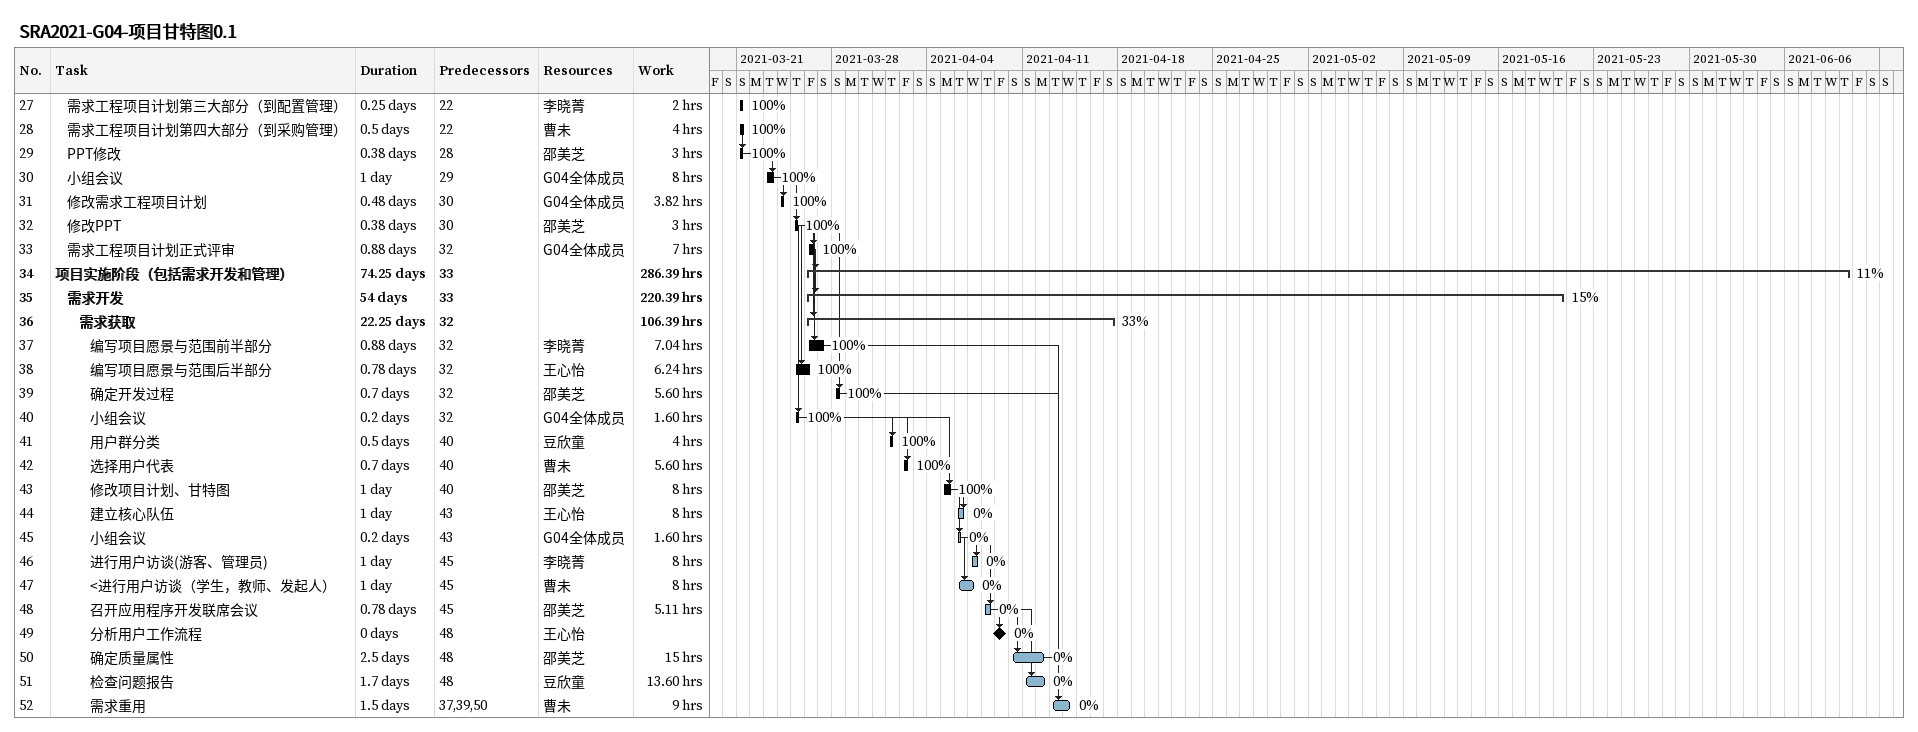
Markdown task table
SRA2021-G04-项目甘特图0.1

| ID | Level | Task | Duration | Start | Finish | Predecessors | Resources | % complete | Work (h) |
|---|---|---|---|---|---|---|---|---|---|
| 27 | 2 | 需求工程项目计划第三大部分（到配置管理） | 0.25d | 2021-03-21 | 2021-03-21 | 22 | 李晓菁 | 100 | 2 |
| 28 | 2 | 需求工程项目计划第四大部分（到采购管理） | 0.5d | 2021-03-21 | 2021-03-21 | 22 | 曹未 | 100 | 4 |
| 29 | 2 | PPT修改 | 0.38d | 2021-03-21 | 2021-03-21 | 28 | 邵美芝 | 100 | 3 |
| 30 | 2 | 小组会议 | 1d | 2021-03-23 | 2021-03-23 | 29 | G04全体成员 | 100 | 8 |
| 31 | 2 | 修改需求工程项目计划 | 0.48d | 2021-03-24 | 2021-03-24 | 30 | G04全体成员 | 100 | 3.82 |
| 32 | 2 | 修改PPT | 0.38d | 2021-03-25 | 2021-03-25 | 30 | 邵美芝 | 100 | 3 |
| 33 | 2 | 需求工程项目计划正式评审 | 0.88d | 2021-03-26 | 2021-03-26 | 32 | G04全体成员 | 100 | 7 |
| 34 | 1 | **项目实施阶段（包括需求开发和管理）** | 74.25d | 2021-03-26 | 2021-06-10 | 33 |  | 11 | 286.39 |
| 35 | 2 | **需求开发** | 54d | 2021-03-26 | 2021-05-20 | 33 |  | 15 | 220.39 |
| 36 | 3 | **需求获取** | 22.25d | 2021-03-26 | 2021-04-17 | 32 |  | 33 | 106.39 |
| 37 | 4 | 编写项目愿景与范围前半部分 | 0.88d | 2021-03-26 | 2021-03-27 | 32 | 李晓菁 | 100 | 7.04 |
| 38 | 4 | 编写项目愿景与范围后半部分 | 0.78d | 2021-03-25 | 2021-03-26 | 32 | 王心怡 | 100 | 6.24 |
| 39 | 4 | 确定开发过程 | 0.7d | 2021-03-28 | 2021-03-28 | 32 | 邵美芝 | 100 | 5.60 |
| 40 | 4 | 小组会议 | 0.2d | 2021-03-25 | 2021-03-25 | 32 | G04全体成员 | 100 | 1.60 |
| 41 | 4 | 用户群分类 | 0.5d | 2021-04-01 | 2021-04-01 | 40 | 豆欣童 | 100 | 4 |
| 42 | 4 | 选择用户代表 | 0.7d | 2021-04-02 | 2021-04-02 | 40 | 曹未 | 100 | 5.60 |
| 43 | 4 | 修改项目计划、甘特图 | 1d | 2021-04-05 | 2021-04-05 | 40 | 邵美芝 | 100 | 8 |
| 44 | 4 | 建立核心队伍 | 1d | 2021-04-06 | 2021-04-06 | 43 | 王心怡 | 0 | 8 |
| 45 | 4 | 小组会议 | 0.2d | 2021-04-06 | 2021-04-06 | 43 | G04全体成员 | 0 | 1.60 |
| 46 | 4 | 进行用户访谈(游客、管理员) | 1d | 2021-04-07 | 2021-04-07 | 45 | 李晓菁 | 0 | 8 |
| 47 | 4 | <进行用户访谈（学生，教师、发起人） | 1d | 2021-04-06 | 2021-04-07 | 45 | 曹未 | 0 | 8 |
| 48 | 4 | 召开应用程序开发联席会议 | 0.78d | 2021-04-08 | 2021-04-08 | 45 | 邵美芝 | 0 | 5.11 |
| 49 | 4 | 分析用户工作流程 | 0d | 2021-04-09 | 2021-04-09 | 48 | 王心怡 | 0 |  |
| 50 | 4 | 确定质量属性 | 2.5d | 2021-04-10 | 2021-04-12 | 48 | 邵美芝 | 0 | 15 |
| 51 | 4 | 检查问题报告 | 1.7d | 2021-04-11 | 2021-04-12 | 48 | 豆欣童 | 0 | 13.60 |
| 52 | 4 | 需求重用 | 1.5d | 2021-04-13 | 2021-04-14 | 37, 39, 50 | 曹未 | 0 | 9 |
